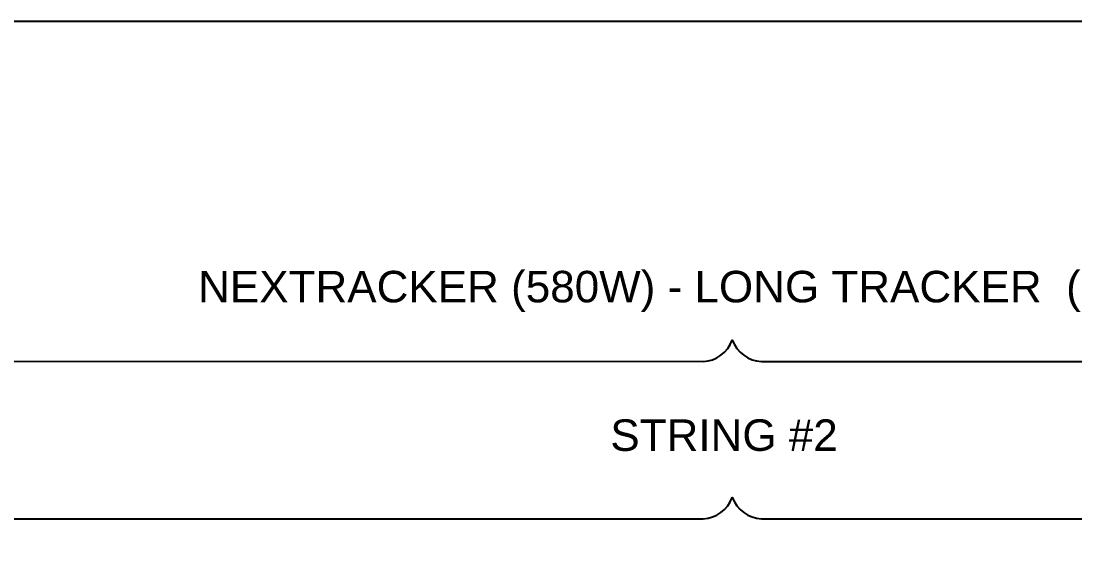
# Model space of a CAD drawing. Header units: feet. Extents: x -13743 to 68376, y -48 to 67763.
# Drawn here: x 3706 to 4375, y 9479 to 9817 of the extents above; entities that cross this region are included whole.
import ezdxf

# ---------------------------------------------------------------- set-up
doc = ezdxf.new("R2010")
doc.units = ezdxf.units.FT
doc.header["$MEASUREMENT"] = 0
doc.layers.add('G-ANNO-TEXT', color=1, linetype='Continuous')
doc.styles.add('NEI-A', font='arial.ttf')

msp = doc.modelspace()

# ---------------------------------------------------------------- linework, layer by layer
at = {"layer": 'G-ANNO-TEXT', "flags": 128}
for points in [[(2252.45, 9587.62, -0.427062), (2268.27, 9601.84), (4139.46, 9601.27, 0.298343), (4157.97, 9614.91, 0.298343), (4176.48, 9601.27), (6062.33, 9601.27, -0.354962), (6072.83, 9587.62)], [(3461.07, 9487.76, -0.298343), (3479.58, 9501.4), (4139.46, 9501.4, 0.298343), (4157.97, 9515.05, 0.298343), (4176.48, 9501.4), (4831.36, 9501.4, -0.340759), (4851.78, 9487.76)]]:
    msp.add_lwpolyline(points, format="xyb", dxfattribs=at)

# ---------------------------------------------------------------- texts
at = {"layer": 'G-ANNO-TEXT', "char_height": 20, "attachment_point": 3, "style": 'NEI-A', "bg_fill": 3, "box_fill_scale": 1.5, "bg_fill_color": 256, "bg_fill_transparency": 0}
for s, insert, width in [('NEXTRACKER (580W) - LONG TRACKER  (78 MODULES)', (4565.47, 9658.88), 831.5345), ('STRING #2 ', (4224.89, 9564.6), 429.1632)]:
    msp.add_mtext(s, dxfattribs=dict(at, insert=insert, width=width))

# ---------------------------------------------------------------- next in the draw order: linework, layer by layer
msp.add_lwpolyline([(2135.51, 9817.46), (6237.96, 9817.46), (6237.96, 6365.88), (2135.51, 6365.88)], close=True)

doc.saveas('drawing.dxf')
